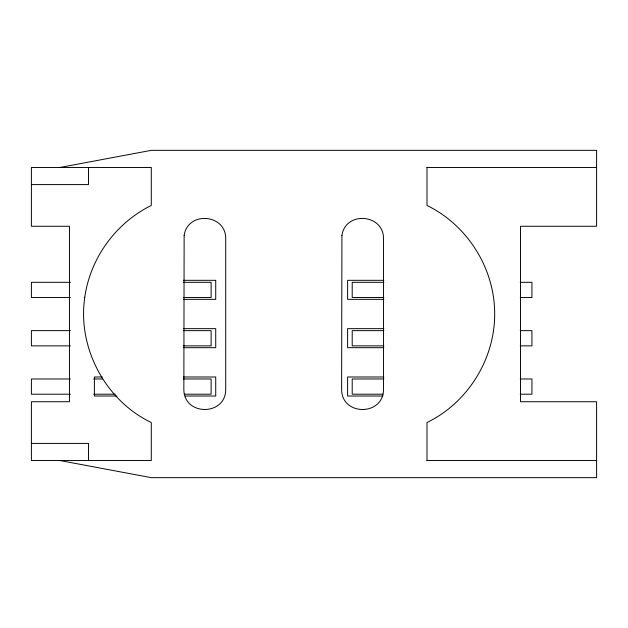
<?xml version="1.0" encoding="UTF-8"?>
<svg xmlns="http://www.w3.org/2000/svg" width="628" height="628" viewBox="0 0 628 628"><rect width="100%" height="100%" fill="white"/><g stroke="black" fill="none" stroke-linecap="round" stroke-linejoin="round"><path stroke-width="0.94" d="M59.943 167.464L151.277 150.343L596.6 150.343L596.6 226.268L520.479 226.268L520.479 401.732L596.6 401.732L596.6 477.657L151.277 477.657L59.943 460.536M426.907 167.464L596.6 167.464M31.4 184.593L88.493 184.593L88.493 167.464M183.431 280.316L215.726 280.316L215.726 299.344L183.431 299.344M383.841 280.316L347.614 280.316L347.614 299.344L383.841 299.344M70.422 282.31L31.4 282.31L31.4 297.531L70.422 297.531M183.298 282.31L211.126 282.31L211.126 297.531L183.298 297.531M383.881 282.31L352.214 282.31L352.214 297.531L383.881 297.531M520.235 282.31L531.94 282.31L531.94 297.531L520.235 297.531M183.431 328.656L215.726 328.656L215.726 347.684L183.431 347.684M383.841 328.656L347.614 328.656L347.614 347.684L383.841 347.684M70.422 330.642L31.4 330.642L31.4 345.871L70.422 345.871M183.298 330.642L211.126 330.642L211.126 345.871L183.298 345.871M383.881 330.642L352.214 330.642L352.214 345.871L383.881 345.871M520.235 330.642L531.94 330.642L531.94 345.871L520.235 345.871M102.215 376.988L94.388 376.988L94.388 396.017L116.894 396.017M183.431 376.988L215.726 376.988L215.726 396.017L185.393 396.017M383.841 376.988L347.614 376.988L347.614 396.017L382.86 396.017M70.422 378.982L31.4 378.982L31.4 394.203L70.422 394.203M93.792 378.982L102.623 378.982M183.298 378.982L211.126 378.982L211.126 394.203L184.255 394.203M383.881 378.982L352.214 378.982L352.214 394.203L382.923 394.203M520.235 378.982L531.94 378.982L531.94 394.203L520.235 394.203M93.792 394.203L115.309 394.203M31.4 443.407L88.493 443.407L88.493 460.536M426.907 460.536L596.6 460.536M426.993 167.464L426.993 205.482C467.672 225.209 494.848 268.792 494.668 314C494.848 359.208 467.672 402.791 426.993 422.518L426.993 460.536M84.78 297.209C77.26 347.669 105.276 400.46 151.277 422.518L151.277 460.536L31.4 460.536L31.4 401.732L69.457 401.732L69.457 226.268L31.4 226.268L31.4 167.464L151.277 167.464L151.277 205.482C115.835 222.854 90.267 258.116 84.78 297.209M184.137 235.508L183.855 389.046C183.392 416.285 226.174 416.285 225.711 389.046L225.711 238.954C226.331 213.881 187.646 210.678 184.137 235.508M341.915 235.508L341.632 389.046C341.169 416.285 383.944 416.285 383.488 389.046L383.488 238.954C384.108 213.881 345.424 210.678 341.915 235.508"/></g></svg>
